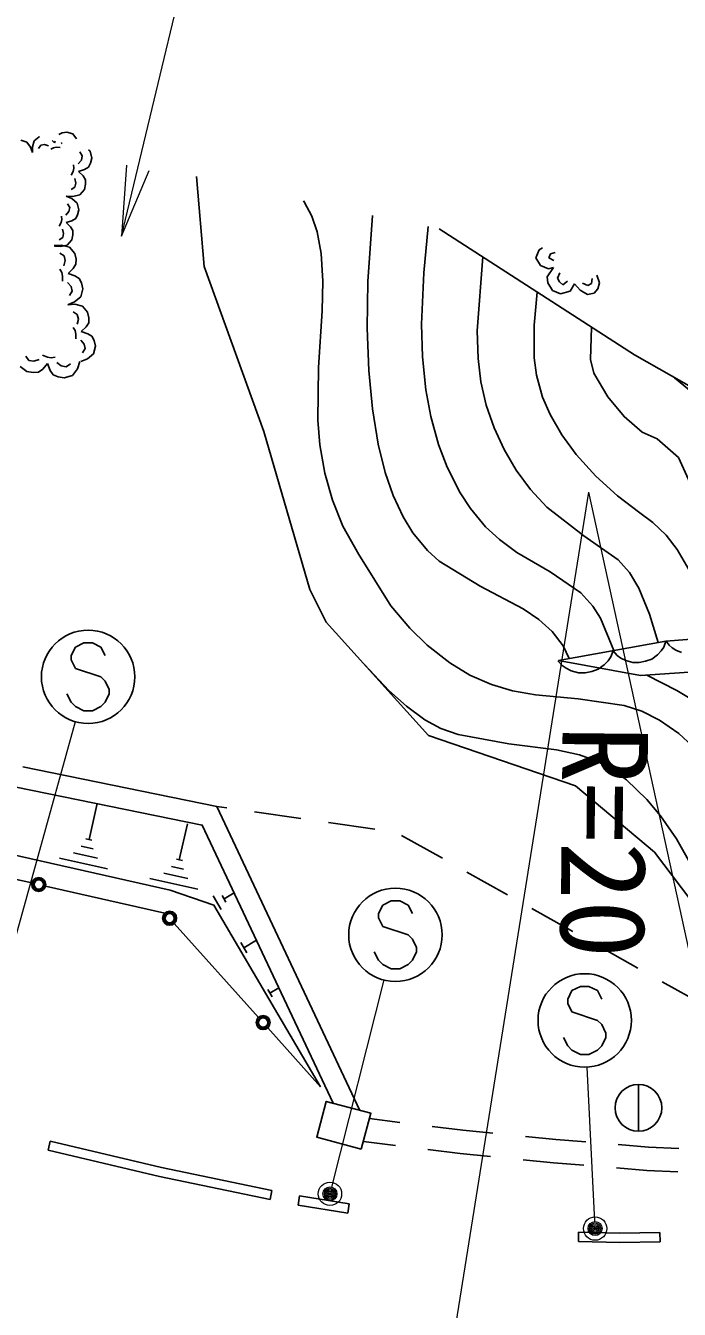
# Model space of a CAD drawing. Units: millimetres at full size, sheet at 1:1000; details may follow other scales. Extents: x 40000 to 680000, y 20000 to 380000.
# Drawn here: x 127896 to 141892, y 274768 to 302256 of the extents above; entities that cross this region are included whole.
import ezdxf
from ezdxf.enums import TextEntityAlignment as Align

# ---------------------------------------------------------------- set-up
doc = ezdxf.new("R2010")
doc.units = ezdxf.units.MM
doc.header["$LTSCALE"] = 1000
doc.header["$PDMODE"] = 32
doc.header["$PDSIZE"] = 500
doc.linetypes.add('CHAIN', pattern=[18.5, 12, -1.5, 3.5, -1.5])
for name, color, linetype, lineweight in [('M-BGD', 7, 'Continuous', 25), ('M-BMK', 2, 'CHAIN', 13), ('M-STR-HTXT', 7, 'Continuous', 13), ('M-STR-STRC', 7, 'Continuous', 25)]:
    doc.layers.add(name, color=color, linetype=linetype, lineweight=lineweight)
doc.styles.add('ＭＳ ゴシック', font='')
doc.styles.get('ＭＳ ゴシック').set_extended_font_data('MS Gothic')

# ---------------------------------------------------------------- blocks, each defined once
blk = doc.blocks.new('open_arrow')
at = {"color": 0, "linetype": 'Continuous', "lineweight": -2}
blk.add_lwpolyline([(7.5, 1.25), (0, 0), (7.5, -1.25)], dxfattribs=at)

msp = doc.modelspace()

# ---------------------------------------------------------------- linework, layer by layer
at = {"layer": 'M-BGD'}
for p, q in [((128603, 299927), (128678, 299960)), ((128678, 299960), (128776, 299978)), ((128776, 299978), (128905, 299940)), ((128905, 299940), (128985, 299832)), ((127792, 299802), (127920, 299764)), ((127920, 299764), (128001, 299657)), ((128001, 299657), (128041, 299542)), ((128040, 299664), (128078, 299792)), ((128041, 299542), (128040, 299664)), ((128078, 299792), (128186, 299873)), ((128169, 299626), (128217, 299695)), ((128186, 299873), (128193, 299874)), ((128217, 299695), (128296, 299709)), ((128296, 299709), (128382, 299684)), ((128435, 299612), (128491, 299643)), ((128466, 299801), (128513, 299748)), ((128491, 299643), (128550, 299653)), ((128513, 299748), (128527, 299785)), ((128550, 299653), (128632, 299647)), ((128657, 299733), (128675, 299746)), ((129088, 299379), (129022, 299300)), ((129057, 299552), (129109, 299469)), ((129109, 299469), (129088, 299379)), ((129242, 299598), (129275, 299571)), ((129275, 299571), (129310, 299421)), ((129310, 299421), (129284, 299309)), ((128912, 299137), (128869, 299053)), ((128928, 299204), (128912, 299137)), ((128922, 299276), (128928, 299204)), ((129157, 299173), (129029, 299133)), ((129029, 299133), (129125, 299039)), ((129240, 299225), (129157, 299173)), ((129284, 299309), (129240, 299225)), ((128948, 298987), (128971, 298887)), ((128971, 298887), (128950, 298797)), ((129125, 299039), (129177, 298956)), ((129178, 298861), (129152, 298749)), ((129177, 298956), (129178, 298861)), ((131718, 297101), (131552, 299026)), ((128763, 298605), (128886, 298553)), ((128903, 298596), (128763, 298605)), ((128950, 298797), (128867, 298746)), ((128886, 298553), (129000, 298459)), ((129053, 298631), (128903, 298596)), ((129152, 298749), (129053, 298631)), ((128821, 298275), (128758, 298199)), ((128792, 298440), (128841, 298360)), ((128841, 298360), (128821, 298275)), ((129000, 298459), (129034, 298315)), ((129034, 298315), (129008, 298208)), ((128653, 298043), (128611, 297963)), ((128668, 298107), (128653, 298043)), ((128662, 298177), (128668, 298107)), ((128887, 298078), (128765, 298039)), ((128765, 298039), (128857, 297950)), ((128967, 298127), (128887, 298078)), ((129008, 298208), (128967, 298127)), ((128689, 297718), (128610, 297669)), ((128687, 297900), (128709, 297804)), ((128709, 297804), (128689, 297718)), ((128857, 297950), (128906, 297870)), ((128907, 297780), (128882, 297673)), ((128906, 297870), (128907, 297780)), ((140930, 295207), (136753, 297906)), ((128507, 297547), (128665, 297557)), ((128644, 297525), (128510, 297534)), ((128787, 297559), (128644, 297525)), ((128665, 297557), (128834, 297516)), ((128882, 297673), (128787, 297559)), ((128834, 297516), (128946, 297381)), ((138891, 297457), (138820, 297282)), ((138962, 297500), (138891, 297457)), ((128624, 297387), (128718, 297329)), ((128741, 297227), (128714, 297114)), ((128718, 297329), (128741, 297227)), ((128946, 297381), (128975, 297255)), ((128975, 297255), (128973, 297147)), ((138820, 297282), (138918, 297119)), ((139132, 297370), (139097, 297282)), ((139097, 297282), (139207, 297227)), ((139236, 297400), (139132, 297370)), ((128624, 297040), (128667, 296970)), ((128667, 296970), (128684, 296894)), ((128684, 296894), (128682, 296787)), ((128914, 297054), (128805, 296949)), ((128805, 296949), (128949, 296902)), ((128973, 297147), (128914, 297054)), ((128949, 296902), (129043, 296843)), ((132995, 293569), (131718, 297101)), ((138918, 297119), (139094, 297048)), ((139198, 297077), (139065, 296875)), ((139065, 296875), (139075, 296748)), ((139094, 297048), (139198, 297077)), ((139335, 296961), (139280, 296850)), ((140182, 296751), (140126, 296917)), ((128795, 296760), (128869, 296670)), ((128869, 296670), (128893, 296569)), ((129043, 296843), (129092, 296748)), ((129121, 296621), (129080, 296452)), ((129092, 296748), (129121, 296621)), ((139075, 296748), (139173, 296586)), ((139280, 296850), (139329, 296769)), ((139329, 296769), (139397, 296710)), ((139397, 296710), (139498, 296782)), ((139557, 296574), (139651, 296730)), ((139651, 296730), (139769, 296591)), ((139820, 296744), (139931, 296689)), ((139931, 296689), (140012, 296738)), ((140012, 296738), (140025, 296845)), ((140071, 296530), (140149, 296621)), ((140149, 296621), (140182, 296751)), ((128945, 296341), (128799, 296280)), ((128893, 296569), (128834, 296475)), ((129080, 296452), (128945, 296341)), ((139173, 296586), (139349, 296515)), ((139349, 296515), (139557, 296574)), ((139769, 296591), (139925, 296497)), ((139925, 296497), (140071, 296530)), ((128799, 296280), (128951, 296290)), ((128912, 296127), (129002, 296070)), ((128951, 296290), (129114, 296250)), ((129002, 296070), (129024, 295973)), ((129114, 296250), (129221, 296121)), ((129221, 296121), (129249, 295999)), ((128912, 295793), (128953, 295726)), ((129024, 295973), (128998, 295864)), ((129191, 295806), (129086, 295705)), ((129247, 295896), (129191, 295806)), ((129249, 295999), (129247, 295896)), ((128953, 295726), (128970, 295653)), ((128970, 295653), (128968, 295549)), ((129076, 295523), (129148, 295437)), ((129086, 295705), (129225, 295660)), ((129225, 295660), (129314, 295604)), ((129314, 295604), (129361, 295512)), ((129361, 295512), (129389, 295390)), ((129170, 295340), (129114, 295250)), ((129148, 295437), (129170, 295340)), ((129350, 295227), (129221, 295120)), ((129389, 295390), (129350, 295227)), ((127924, 294849), (127778, 294956)), ((127965, 295088), (127899, 295182)), ((128072, 295070), (127965, 295088)), ((128187, 295105), (128072, 295070)), ((128361, 295158), (128259, 295202)), ((128365, 295020), (128262, 294901)), ((128441, 295144), (128361, 295158)), ((128422, 294873), (128365, 295020)), ((128525, 295157), (128441, 295144)), ((128657, 294970), (128560, 295042)), ((128764, 294952), (128657, 294970)), ((128857, 295018), (128764, 294952)), ((129057, 295066), (129003, 294911)), ((129221, 295120), (129080, 295062)), ((140930, 295207), (143298, 293858)), ((128058, 294826), (127924, 294849)), ((128169, 294834), (128058, 294826)), ((128262, 294901), (128169, 294834)), ((128488, 294780), (128422, 294873)), ((128590, 294735), (128488, 294780)), ((128723, 294712), (128590, 294735)), ((128896, 294765), (128723, 294712)), ((129003, 294911), (128896, 294765)), ((133983, 290180), (132995, 293569)), ((134327, 289485), (133983, 290180)), ((136522, 287056), (134327, 289485)), ((144455, 289292), (141605, 289077)), ((141605, 289077), (139302, 288659)), ((141502, 288871), (141558, 288951)), ((141558, 288951), (141605, 289077)), ((141613, 289077), (141677, 288987)), ((141677, 288987), (141738, 288934)), ((141738, 288934), (141818, 288883)), ((139293, 288658), (139385, 288553)), ((139302, 288659), (141059, 288340)), ((140284, 288569), (140366, 288657)), ((140366, 288657), (140424, 288741)), ((140424, 288741), (140474, 288872)), ((140474, 288872), (140562, 288771)), ((140562, 288771), (140642, 288715)), ((140642, 288715), (140745, 288664)), ((140745, 288664), (140893, 288621)), ((141033, 288622), (141169, 288647)), ((141169, 288647), (141300, 288694)), ((141300, 288694), (141424, 288787)), ((141424, 288787), (141502, 288871)), ((141818, 288883), (141936, 288835)), ((139385, 288553), (139469, 288495)), ((139469, 288495), (139576, 288441)), ((139576, 288441), (139730, 288396)), ((139730, 288396), (139876, 288398)), ((139876, 288398), (140018, 288423)), ((140018, 288423), (140156, 288473)), ((140156, 288473), (140284, 288569)), ((140893, 288621), (141033, 288622)), ((141059, 288340), (145125, 288617)), ((139666, 285979), (136522, 287056)), ((141364, 284556), (139666, 285979)), ((129252, 284828), (129425, 285598)), ((132202, 285504), (131989, 285535)), ((133786, 285278), (132796, 285420)), ((131186, 284391), (131360, 285161)), ((135370, 285053), (134380, 285194)), ((129316, 284813), (129187, 284842)), ((136818, 284426), (135946, 284915)), ((129431, 284428), (128917, 284543)), ((129341, 284628), (129084, 284686)), ((142956, 282441), (141364, 284556)), ((129649, 284198), (128622, 284430)), ((131276, 284191), (131019, 284249)), ((131251, 284377), (131122, 284406)), ((131584, 283762), (130557, 283993)), ((131366, 283991), (130852, 284107)), ((138214, 283643), (137342, 284132)), ((132143, 283561), (132361, 283689)), ((132083, 283329), (131912, 283620)), ((132185, 283488), (132100, 283633)), ((139609, 282860), (138737, 283349)), ((132629, 282400), (132500, 282620)), ((132565, 282510), (132840, 282672)), ((141004, 282077), (140132, 282566)), ((142400, 281294), (141528, 281783)), ((133171, 281459), (133079, 281615)), ((133125, 281537), (133320, 281651)), ((141017, 279583), (141017, 278583)), ((135908, 278770), (135257, 278851)), ((137254, 278602), (136603, 278683)), ((137902, 278538), (137254, 278602)), ((139245, 278404), (138598, 278469)), ((128421, 278370), (128375, 278176)), ((135815, 278277), (135126, 278363)), ((137199, 278105), (136510, 278191)), ((139888, 278352), (139245, 278404)), ((141229, 278242), (140586, 278295)), ((141878, 278214), (141229, 278242)), ((137851, 278040), (137199, 278105)), ((139200, 277906), (138548, 277971)), ((139850, 277853), (139200, 277906)), ((141198, 277743), (140548, 277796)), ((141859, 277714), (141198, 277743)), ((133128, 277120), (133169, 277316)), ((133730, 277001), (133762, 277199)), ((133762, 277199), (134825, 277026)), ((133730, 277001), (134793, 276828)), ((134793, 276828), (134825, 277026)), ((139730, 276222), (139736, 276421)), ((141480, 276215), (141476, 276415))]:
    msp.add_line(p, q, dxfattribs=at)
for points in [[(133843, 298504), (133858, 298486), (134022, 298179), (134137, 297840), (134223, 297379), (134259, 296782), (134244, 296149), (134168, 294939), (134150, 293807), (134195, 293283), (134303, 292677), (134467, 292095), (134685, 291538), (135028, 290933)], [(139536, 288702), (139402, 288974), (139169, 289283), (138881, 289543), (138550, 289767), (137629, 290254), (136752, 290790), (136501, 291018), (136186, 291399), (135977, 291738), (135762, 292198), (135594, 292686), (135443, 293298), (135321, 294049), (135241, 294872), (135208, 295782), (135225, 296780), (135319, 298192)], [(136513, 297953), (136423, 296961), (136375, 295863), (136393, 295162), (136465, 294457), (136572, 293886), (136738, 293287), (136921, 292803), (137199, 292254), (137421, 291914), (137744, 291526), (138039, 291250), (138415, 290978), (139127, 290562), (139782, 290109), (140043, 289827), (140203, 289571), (140488, 288874)], [(141440, 289047), (141256, 289651), (141025, 290214), (140822, 290547), (140580, 290817), (139844, 291330), (139052, 291947), (138705, 292325), (138399, 292740), (138138, 293183), (137924, 293648), (137759, 294129), (137645, 294631), (137584, 295126), (137566, 295724), (137685, 297304)], [(138848, 296552), (138785, 295842), (138785, 295143), (138834, 294774), (138965, 294299), (139123, 293932), (139375, 293492), (139681, 293075), (140102, 292610), (140567, 292189), (141048, 291824), (141327, 291620), (141608, 291349), (141846, 291040), (142096, 290609), (142380, 289946), (142620, 289244), (142649, 289156)], [(140360, 294310), (140059, 294812), (139990, 295111), (140011, 295800)], [(141787, 294718), (142264, 294322), (142692, 293899), (142926, 293587), (143098, 293260), (143413, 292305), (143821, 291262), (144076, 290795), (144371, 290362), (144635, 290046), (145002, 289703), (145323, 289475), (145670, 289296), (146074, 289161), (146565, 289063), (147104, 288993)], [(140360, 294310), (140709, 293887), (141093, 293552), (141414, 293407)], [(143912, 289251), (143376, 289984), (142830, 290826), (142550, 291356), (142320, 291912), (142195, 292299), (141871, 293007), (141414, 293407)], [(135028, 290933), (135717, 289831), (136121, 289354), (136492, 288993), (136976, 288613), (137409, 288351), (137867, 288146), (138317, 288012), (138813, 287925), (139723, 287842), (140713, 287697), (141088, 287577), (141471, 287387), (141881, 287098), (142172, 286831), (142492, 286462), (142767, 286057), (143048, 285533), (143284, 284973), (143578, 284085), (143830, 283163), (143883, 282960)], [(109357, 290029), (110921, 289433), (116589, 287580), (119422, 286700), (122297, 285834), (125192, 285051), (130989, 283742)], [(142927, 282479), (142549, 283414), (142124, 284323), (141828, 284844), (141487, 285339), (141199, 285688), (140762, 286110), (140438, 286343), (140123, 286508), (139751, 286640), (139262, 286751), (138243, 286880), (137153, 287074), (136787, 287208), (136444, 287391), (136047, 287681), (135674, 288020), (135042, 288693)], [(141196, 288349), (141837, 288021), (142529, 287606), (142920, 287305), (143224, 287007), (143524, 286620), (143780, 286192), (144039, 285641), (144291, 284968), (144863, 283087)], [(135053, 279028), (131989, 285535), (127833, 286382)], [(134483, 279181), (131678, 285139), (127691, 285952)], [(134212, 279535), (131925, 283423), (130989, 283742)], [(128421, 278370), (130807, 277808), (133169, 277316)], [(128375, 278176), (130764, 277612), (133128, 277120)], [(139736, 276421), (140616, 276396), (141476, 276415)], [(139730, 276222), (140615, 276196), (141480, 276215)]]:
    msp.add_lwpolyline(points, dxfattribs=at)
msp.add_lwpolyline([(135082, 278200), (134128, 278456), (134333, 279222), (135287, 278966)], close=True, dxfattribs=at)
msp.add_circle((141017, 279083), 500, dxfattribs=at)
at = {"layer": 'M-BMK'}
msp.add_arc((160456, 420638), 150000, 252.7474, 260.92246, dxfattribs=at)
at = {"layer": 'M-STR-HTXT'}
for p, q in [((139946, 292266), (136791, 272517)), ((139946, 292266), (144217, 272728)), ((126668, 279102), (128966, 287353)), ((134449, 277387), (135570, 281825)), ((140082, 276646), (139916, 279956))]:
    msp.add_line(p, q, dxfattribs=at)
msp.add_lwpolyline([(129945, 297752), (131955, 306108), (153205, 306108)], dxfattribs=at)
for centre, radius in [((134412, 277241), 150), ((134412, 277241), 120), ((134412, 277241), 90), ((134412, 277241), 60), ((134412, 277241), 30), ((134412, 277241), 20), ((140089, 276497), 150), ((140089, 276497), 120), ((140089, 276497), 90), ((140089, 276497), 60), ((140089, 276497), 30), ((140089, 276497), 20)]:
    msp.add_circle(centre, radius, dxfattribs=at)
for p in [(134412, 277241), (140089, 276497)]:
    msp.add_point(p, dxfattribs=at)
at = {"layer": 'M-STR-STRC'}
for p, q in [((128960, 288949), (128869, 288767)), ((129142, 289040), (128960, 288949)), ((129324, 289040), (129142, 289040)), ((129506, 288949), (129324, 289040)), ((129597, 288767), (129506, 288949)), ((128869, 288767), (128869, 288676)), ((128869, 288676), (128960, 288494)), ((128960, 288494), (129506, 288312)), ((129506, 288312), (129597, 288221)), ((129597, 288221), (129687, 288040)), ((128869, 287767), (128778, 287949)), ((129687, 287949), (129597, 287767)), ((129687, 288040), (129687, 287949)), ((128960, 287676), (128869, 287767)), ((129142, 287585), (128960, 287676)), ((129324, 287585), (129142, 287585)), ((129506, 287676), (129324, 287585)), ((129597, 287767), (129506, 287676)), ((125395, 284492), (128029, 283898)), ((128322, 283832), (130879, 283254)), ((135540, 283424), (135449, 283242)), ((135722, 283515), (135540, 283424)), ((135904, 283515), (135722, 283515)), ((136085, 283424), (135904, 283515)), ((136176, 283242), (136085, 283424)), ((135449, 283242), (135449, 283151)), ((135449, 283151), (135540, 282969)), ((131079, 283031), (132881, 281020)), ((135540, 282969), (136085, 282788)), ((136085, 282788), (136176, 282697)), ((136176, 282697), (136267, 282515)), ((135449, 282242), (135358, 282424)), ((136267, 282424), (136176, 282242)), ((136267, 282515), (136267, 282424)), ((135540, 282151), (135449, 282242)), ((135722, 282060), (135540, 282151)), ((135904, 282060), (135722, 282060)), ((136085, 282151), (135904, 282060)), ((136176, 282242), (136085, 282151)), ((139593, 281592), (139502, 281410)), ((139775, 281683), (139593, 281592)), ((139957, 281683), (139775, 281683)), ((140139, 281592), (139957, 281683)), ((140230, 281410), (140139, 281592)), ((139502, 281410), (139502, 281319)), ((139502, 281319), (139593, 281137)), ((139593, 281137), (140139, 280955)), ((140139, 280955), (140230, 280864)), ((133081, 280797), (134212, 279535)), ((140230, 280864), (140320, 280683)), ((140320, 280683), (140320, 280592)), ((139502, 280410), (139411, 280592)), ((139593, 280319), (139502, 280410)), ((140230, 280410), (140139, 280319)), ((140320, 280592), (140230, 280410)), ((139775, 280228), (139593, 280319)), ((139957, 280228), (139775, 280228)), ((140139, 280319), (139957, 280228))]:
    msp.add_line(p, q, dxfattribs=at)
for centre, radius in [((129233, 288312), 1000), ((128175, 283865), 150), ((128175, 283865), 120), ((128175, 283865), 100), ((135813, 282788), 1000), ((130979, 283143), 150), ((130979, 283143), 120), ((130979, 283143), 100), ((139866, 280955), 1000), ((132981, 280908), 150), ((132981, 280908), 120), ((132981, 280908), 100)]:
    msp.add_circle(centre, radius, dxfattribs=at)

# ---------------------------------------------------------------- block references
at = {"layer": 'M-STR-HTXT', "xscale": 200, "yscale": 200, "rotation": 76.5}
msp.add_blockref('open_arrow', (129945, 297752), dxfattribs=at)

# ---------------------------------------------------------------- texts
at = {"layer": 'M-STR-HTXT', "style": 'ＭＳ ゴシック'}
msp.add_text('R=20', height=1833, rotation=269.462, dxfattribs=at).set_placement((138843, 287287), align=Align.BOTTOM_LEFT)

doc.saveas('drawing.dxf')
